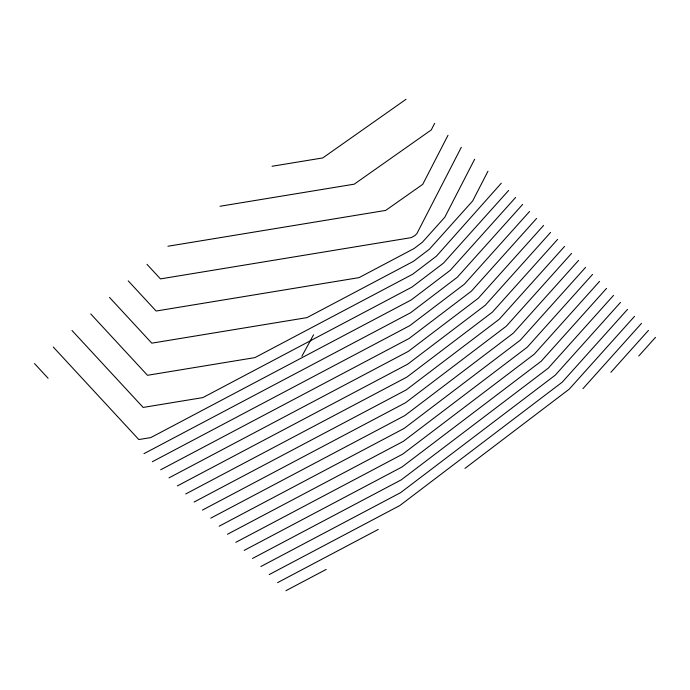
<?xml version="1.0" encoding="UTF-8"?>
<svg xmlns="http://www.w3.org/2000/svg" width="690" height="690" viewBox="0 0 690 690"><rect width="100%" height="100%" fill="white"/><g stroke="black" fill="none" stroke-linecap="round" stroke-linejoin="round"><path stroke-width="1.03" d="M434.666 123.303L431.25 129.944L354.237 184.17L219.989 206.258M448 135.275L422.746 184.325L385.701 210.407L167.937 246.244M461.325 147.255L416.907 233.548L414.819 235.67L411.068 237.653L160.451 278.898L146.987 264.33M474.651 159.235L444.783 217.255L422.375 242.242L414.104 248.521L359.016 277.639L156.13 311.026L128.237 280.873M487.977 171.206L472.667 200.963L429.37 249.237L413.396 261.372L306.964 317.624L151.8 343.163L109.494 297.407M501.311 183.186L436.365 256.231L412.68 274.223L254.912 357.61L147.47 375.291L90.744 313.941M301.884 356.281L313.553 334.788M508.634 190.44L443.359 263.226L411.973 287.075L202.851 397.604L143.141 407.428L71.993 330.484M515.628 197.435L450.346 270.221L411.257 299.926L150.8 437.589L138.819 439.556L53.251 347.018M522.623 204.438L457.341 277.216L410.55 312.777L143.977 453.666M529.618 211.433L464.336 284.22L409.834 325.62L152.326 461.731M536.604 218.428L471.33 291.214L409.127 338.471L160.675 469.786M543.599 225.423L478.325 298.209L408.411 351.322L169.024 477.851M550.594 232.418L485.32 305.204L407.704 364.173L177.373 485.915M557.589 239.413L492.315 312.199L406.988 377.025L185.722 493.971M564.584 246.408L499.301 319.194L406.281 389.876L194.071 502.035M571.579 253.403L506.296 326.189L405.565 402.719L202.42 510.091M578.574 260.397L513.291 333.184L404.858 415.57L210.769 518.156M585.56 267.392L520.286 340.179L404.142 428.421L219.118 526.22M592.555 274.396L527.281 347.173L403.434 441.272L227.467 534.276M599.55 281.391L534.276 354.168L402.719 454.124L235.816 542.34M606.545 288.386L541.27 361.172L402.011 466.975L244.165 550.404M613.539 295.38L548.257 368.167L401.295 479.826L252.514 558.46M620.534 302.375L555.252 375.162L400.588 492.669L260.863 566.525M627.529 309.37L562.246 382.156L399.872 505.52L269.212 574.58M634.515 316.365L569.241 389.151L464.965 468.381M582.99 388.617L641.51 323.36M610.866 372.324L648.505 330.355M638.75 356.031L655.5 337.35M406.048 99.291L322.773 157.924L272.041 166.273M277.561 582.645L378.284 529.411M285.91 590.709L326.232 569.397M34.5 363.552L48.102 378.267"/></g></svg>
